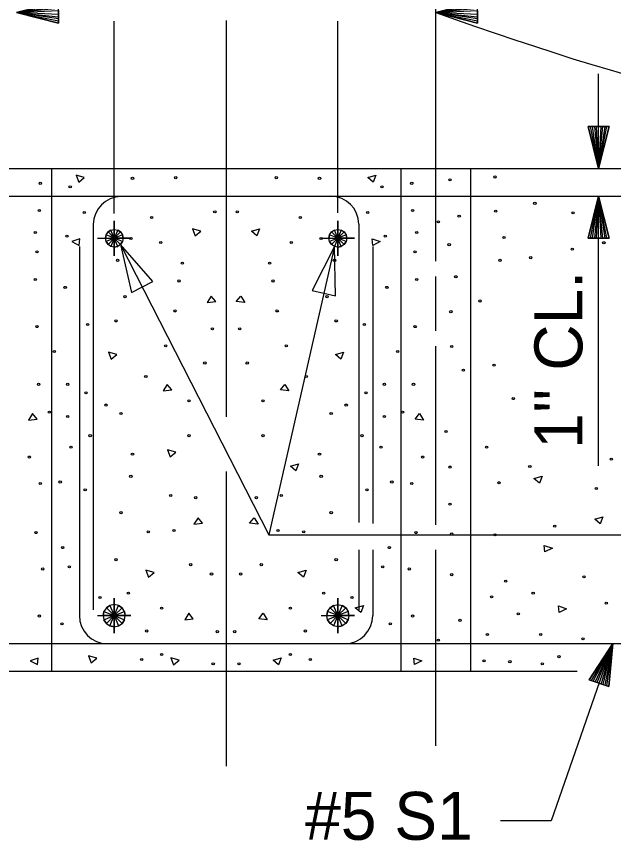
# Model space of a CAD drawing. Extents: x 0 to 38.2, y 0 to 28.1.
# Drawn here: x 20.719 to 22.5, y 2.718 to 5.175 of the extents above; entities that cross this region are included whole.
import ezdxf

# ---------------------------------------------------------------- set-up
doc = ezdxf.new("R2010")
doc.units = 0
for name, color, linetype in [('Arrowhead Terminators CELL', 7, 'Continuous'), ('Dimension Lines', 7, 'Continuous'), ('Mis Center Lines', 7, 'Continuous'), ('Rebar Lines', 7, 'Continuous'), ('Sup Concrete Girder Lines', 7, 'Continuous'), ('Text', 7, 'Continuous')]:
    doc.layers.add(name, color=color, linetype=linetype)

msp = doc.modelspace()

# ---------------------------------------------------------------- linework, layer by layer
at = {"layer": 'Arrowhead Terminators CELL'}
for points in [[(21.0298, 4.495), (21.0629, 4.3519), (21.1263, 4.3843)], [(21.6676, 4.4893), (21.6012, 4.3582), (21.6707, 4.3424)]]:
    msp.add_lwpolyline(points, close=True, dxfattribs=at)
at = {"layer": 'Dimension Lines'}
for p, q in [((21.0111, 4.5875), (21.0111, 5.1606)), ((21.6777, 4.5889), (21.6777, 5.1606)), ((22.4554, 4.7219), (22.4554, 5.0041)), ((22.4554, 3.8356), (22.4554, 4.6387))]:
    msp.add_line(p, q, dxfattribs=at)
for points in [[(20.8445, 5.1864), (20.8445, 5.1802), (20.7195, 5.1864), (20.8445, 5.1739), (20.8445, 5.1677), (20.7195, 5.1864), (20.8445, 5.1614), (20.8445, 5.1552), (20.7195, 5.1864), (20.8445, 5.2177), (20.8445, 5.2114), (20.7195, 5.1864), (20.8445, 5.2052), (20.8445, 5.1989), (20.7195, 5.1864), (20.8445, 5.1927), (20.8445, 5.1552), (20.8445, 5.2177), (20.7195, 5.1864), (20.8445, 5.1552)], [(22.0945, 5.1864), (22.0945, 5.1802), (21.9695, 5.1864), (22.0945, 5.1739), (22.0945, 5.1677), (21.9695, 5.1864), (22.0945, 5.1614), (22.0945, 5.1552), (21.9695, 5.1864), (22.0945, 5.2177), (22.0945, 5.2114), (21.9695, 5.1864), (22.0945, 5.2052), (22.0945, 5.1989), (21.9695, 5.1864), (22.0945, 5.1927), (22.0945, 5.1552), (22.0945, 5.2177), (21.9695, 5.1864), (22.0945, 5.1552)], [(22.4554, 4.8469), (22.4617, 4.8469), (22.4554, 4.7219), (22.4679, 4.8469), (22.4742, 4.8469), (22.4554, 4.7219), (22.4804, 4.8469), (22.4867, 4.8469), (22.4554, 4.7219), (22.4242, 4.8469), (22.4304, 4.8469), (22.4554, 4.7219), (22.4367, 4.8469), (22.4429, 4.8469), (22.4554, 4.7219), (22.4492, 4.8469), (22.4867, 4.8469), (22.4242, 4.8469), (22.4554, 4.7219), (22.4867, 4.8469)], [(22.4554, 4.5137), (22.4492, 4.5137), (22.4554, 4.6387), (22.4429, 4.5137), (22.4367, 4.5137), (22.4554, 4.6387), (22.4304, 4.5137), (22.4242, 4.5137), (22.4554, 4.6387), (22.4867, 4.5137), (22.4804, 4.5137), (22.4554, 4.6387), (22.4742, 4.5137), (22.4679, 4.5137), (22.4554, 4.6387), (22.4617, 4.5137), (22.4242, 4.5137), (22.4867, 4.5137), (22.4554, 4.6387), (22.4242, 4.5137)], [(20.9613, 4.5137), (21.0111, 4.5137), (21.0609, 4.5137), (21.0111, 4.5137), (21.0111, 4.5659), (21.0111, 4.5137), (21.0111, 4.4614), (21.0111, 4.5137)], [(21.6279, 4.5137), (21.6777, 4.5137), (21.7275, 4.5137), (21.6777, 4.5137), (21.6777, 4.5659), (21.6777, 4.5137), (21.6777, 4.4614), (21.6777, 4.5137)], [(21.0298, 4.495), (21.4719, 3.6293), (22.9764, 3.6293)], [(21.6676, 4.4893), (21.4719, 3.6293), (22.9764, 3.6293)], [(20.9611, 3.3887), (21.0109, 3.3887), (21.0607, 3.3887), (21.0109, 3.3887), (21.0109, 3.441), (21.0109, 3.3887), (21.0109, 3.3365), (21.0109, 3.3887)], [(21.628, 3.3887), (21.6778, 3.3887), (21.7276, 3.3887), (21.6778, 3.3887), (21.6778, 3.441), (21.6778, 3.3887), (21.6778, 3.3365), (21.6778, 3.3887)], [(22.4977, 3.3053), (22.3142, 2.7772), (22.1633, 2.7772)], [(22.4566, 3.1872), (22.4508, 3.1893), (22.4977, 3.3053), (22.4449, 3.1913), (22.4389, 3.1934), (22.4977, 3.3053), (22.433, 3.1954), (22.4272, 3.1975), (22.4977, 3.3053), (22.4862, 3.177), (22.4803, 3.179), (22.4977, 3.3053), (22.4743, 3.1811), (22.4685, 3.1831), (22.4977, 3.3053), (22.4626, 3.1852), (22.4272, 3.1975), (22.4862, 3.177), (22.4977, 3.3053), (22.4272, 3.1975)]]:
    msp.add_lwpolyline(points, dxfattribs=at)
msp.add_spline([(21.9695, 5.1864), (23.2116, 5.1864), (23.2116, 5.5744), (23.3951, 5.5744)], degree=3, dxfattribs=at)
at = {"layer": 'Mis Center Lines'}
for p, q in [((21.9694, 5.6537), (21.9694, 4.4449)), ((21.3444, 5.1629), (21.3444, 3.9809)), ((21.9694, 4.3994), (21.9694, 4.2372)), ((21.9694, 4.1918), (21.9694, 3.6597)), ((21.3444, 3.8187), (21.3444, 2.9401)), ((21.9694, 3.5851), (21.9694, 3.0009))]:
    msp.add_line(p, q, dxfattribs=at)
at = {"layer": 'Rebar Lines'}
for p, q in [((20.1152, 4.6387), (22.5736, 4.6387)), ((20.9484, 4.5544), (20.9484, 3.4058)), ((21.7403, 4.5554), (21.7403, 3.6662)), ((20.9069, 4.4889), (20.9069, 3.3886)), ((21.7819, 4.4889), (21.7819, 3.6629)), ((21.7403, 3.5851), (21.7403, 3.4058)), ((21.7819, 3.5851), (21.7819, 3.3886)), ((20.0736, 3.3053), (22.6152, 3.3053))]:
    msp.add_line(p, q, dxfattribs=at)
for points in [[(21.0111, 4.5401), (21.0212, 4.5381), (21.0298, 4.5324), (21.0355, 4.5238), (21.0375, 4.5137), (21.0355, 4.5036), (21.0298, 4.495), (21.0212, 4.4893), (21.0111, 4.4873), (21.001, 4.4893), (20.9924, 4.495), (20.9867, 4.5036), (20.9846, 4.5137), (20.9867, 4.5238), (20.9924, 4.5324), (21.0009, 4.5381), (21.0111, 4.5401), (21.0111, 4.5137), (21.0111, 4.4873), (21.0212, 4.4893), (21.0111, 4.5137), (21.0298, 4.495), (21.0355, 4.5036), (21.0111, 4.5137), (21.0375, 4.5137), (21.0355, 4.5238), (21.0111, 4.5137), (21.0298, 4.5324), (21.0212, 4.5381), (21.0111, 4.5137), (21.0009, 4.5381), (20.9924, 4.5324), (21.0111, 4.5137), (20.9867, 4.5238), (20.9846, 4.5137), (21.0111, 4.5137), (20.9867, 4.5036), (20.9924, 4.495), (21.0111, 4.5137), (21.001, 4.4893)], [(21.6777, 4.5401), (21.6878, 4.5381), (21.6964, 4.5324), (21.7021, 4.5238), (21.7041, 4.5137), (21.7021, 4.5036), (21.6964, 4.495), (21.6878, 4.4893), (21.6777, 4.4873), (21.6676, 4.4893), (21.659, 4.495), (21.6532, 4.5036), (21.6512, 4.5137), (21.6532, 4.5238), (21.659, 4.5324), (21.6675, 4.5381), (21.6777, 4.5401), (21.6777, 4.5137), (21.6777, 4.4873), (21.6878, 4.4893), (21.6777, 4.5137), (21.6964, 4.495), (21.7021, 4.5036), (21.6777, 4.5137), (21.7041, 4.5137), (21.7021, 4.5238), (21.6777, 4.5137), (21.6964, 4.5324), (21.6878, 4.5381), (21.6777, 4.5137), (21.6675, 4.5381), (21.659, 4.5324), (21.6777, 4.5137), (21.6532, 4.5238), (21.6512, 4.5137), (21.6777, 4.5137), (21.6532, 4.5036), (21.659, 4.495), (21.6777, 4.5137), (21.6676, 4.4893)], [(21.0109, 3.4218), (20.9983, 3.4193), (20.9876, 3.4121), (20.9804, 3.4014), (20.9779, 3.3887), (20.9804, 3.3761), (20.9876, 3.3654), (20.9983, 3.3583), (21.0109, 3.3557), (21.0236, 3.3583), (21.0343, 3.3654), (21.0415, 3.3761), (21.044, 3.3887), (21.0415, 3.4014), (21.0343, 3.4121), (21.0236, 3.4193), (21.0109, 3.4218), (21.0109, 3.3887), (21.0109, 3.3557), (20.9983, 3.3583), (21.0109, 3.3887), (20.9876, 3.3654), (20.9804, 3.3761), (21.0109, 3.3887), (20.9779, 3.3887), (20.9804, 3.4014), (21.0109, 3.3887), (20.9876, 3.4121), (20.9983, 3.4193), (21.0109, 3.3887), (21.0236, 3.4193), (21.0343, 3.4121), (21.0109, 3.3887), (21.0415, 3.4014), (21.044, 3.3887), (21.0109, 3.3887), (21.0415, 3.3761), (21.0343, 3.3654), (21.0109, 3.3887), (21.0236, 3.3583)], [(21.6778, 3.4218), (21.6905, 3.4193), (21.7012, 3.4121), (21.7083, 3.4014), (21.7108, 3.3887), (21.7083, 3.3761), (21.7012, 3.3654), (21.6905, 3.3583), (21.6778, 3.3557), (21.6652, 3.3583), (21.6544, 3.3654), (21.6473, 3.3761), (21.6447, 3.3887), (21.6473, 3.4014), (21.6544, 3.4121), (21.6651, 3.4193), (21.6778, 3.4218), (21.6778, 3.3887), (21.6778, 3.3557), (21.6905, 3.3583), (21.6778, 3.3887), (21.7012, 3.3654), (21.7083, 3.3761), (21.6778, 3.3887), (21.7108, 3.3887), (21.7083, 3.4014), (21.6778, 3.3887), (21.7012, 3.4121), (21.6905, 3.4193), (21.6778, 3.3887), (21.6651, 3.4193), (21.6544, 3.4121), (21.6778, 3.3887), (21.6473, 3.4014), (21.6447, 3.3887), (21.6778, 3.3887), (21.6473, 3.3761), (21.6544, 3.3654), (21.6778, 3.3887), (21.6652, 3.3583)]]:
    msp.add_lwpolyline(points, dxfattribs=at)
for centre, start, end in [((21.0317, 4.5544), 90, 180), ((21.0317, 4.5544), 90, 180), ((21.657, 4.5554), 0, 90), ((20.9902, 3.3886), 180, 270), ((21.6986, 3.3886), 270, 0)]:
    msp.add_arc(centre, 0.0833, start, end, dxfattribs=at)
at = {"layer": 'Sup Concrete Girder Lines'}
for p, q in [((20.8236, 4.7219), (20.8236, 3.222)), ((21.8652, 4.7219), (21.8652, 3.222)), ((22.0736, 4.7219), (22.0736, 3.222))]:
    msp.add_line(p, q, dxfattribs=at)
for points in [[(20.4205, 4.7219), (21.3443, 4.7219), (22.8131, 4.7219), (22.8131, 4.5077), (22.7818, 4.4808), (22.7819, 4.2756), (22.8444, 4.222), (22.8444, 3.2756), (22.7819, 3.222), (22.5268, 3.222)], [(20.9053, 4.6804), (20.9217, 4.6944), (20.8972, 4.7014), (20.9053, 4.6804)], [(21.7833, 4.6804), (21.767, 4.6944), (21.7915, 4.7014), (21.7833, 4.6804)], [(21.2524, 4.5211), (21.2688, 4.5351), (21.2443, 4.542), (21.2524, 4.5211)], [(21.4363, 4.5211), (21.4199, 4.5351), (21.4444, 4.542), (21.4363, 4.5211)], [(20.9064, 4.492), (20.9083, 4.5117), (20.8844, 4.5036), (20.9064, 4.492)], [(21.7823, 4.492), (21.7803, 4.5117), (21.8043, 4.5036), (21.7823, 4.492)], [(21.3137, 4.3251), (21.3004, 4.3413), (21.2882, 4.3219), (21.3137, 4.3251)], [(21.375, 4.3251), (21.3882, 4.3413), (21.4005, 4.3219), (21.375, 4.3251)], [(21.002, 4.1535), (21.0183, 4.1675), (20.9939, 4.1745), (21.002, 4.1535)], [(21.6867, 4.1535), (21.6703, 4.1675), (21.6948, 4.1745), (21.6867, 4.1535)], [(21.1823, 4.0617), (21.1691, 4.0779), (21.1568, 4.0585), (21.1823, 4.0617)], [(21.5063, 4.0617), (21.5196, 4.0779), (21.5318, 4.0585), (21.5063, 4.0617)], [(20.7807, 3.9746), (20.7675, 3.9908), (20.7552, 3.9714), (20.7807, 3.9746)], [(21.9079, 3.9746), (21.9212, 3.9908), (21.9334, 3.9714), (21.9079, 3.9746)], [(21.178, 3.8624), (21.1944, 3.8764), (21.1699, 3.8834), (21.178, 3.8624)], [(21.5528, 3.8199), (21.5364, 3.8339), (21.5609, 3.8409), (21.5528, 3.8199)], [(22.2791, 3.7838), (22.2627, 3.7978), (22.2872, 3.8048), (22.2791, 3.7838)], [(21.2741, 3.6644), (21.2608, 3.6806), (21.2485, 3.6612), (21.2741, 3.6644)], [(21.4146, 3.6644), (21.4279, 3.6806), (21.4401, 3.6612), (21.4146, 3.6644)], [(22.4601, 3.6627), (22.4437, 3.6767), (22.4682, 3.6836), (22.4601, 3.6627)], [(22.2954, 3.5785), (22.2934, 3.5982), (22.3174, 3.59), (22.2954, 3.5785)], [(21.1135, 3.5033), (21.1299, 3.5173), (21.1054, 3.5243), (21.1135, 3.5033)], [(21.5751, 3.5033), (21.5588, 3.5173), (21.5832, 3.5243), (21.5751, 3.5033)], [(21.7462, 3.398), (21.7298, 3.412), (21.7543, 3.419), (21.7462, 3.398)], [(22.3376, 3.3979), (22.3356, 3.4175), (22.3595, 3.4094), (22.3376, 3.3979)], [(21.2468, 3.3796), (21.2335, 3.3959), (21.2213, 3.3764), (21.2468, 3.3796)], [(21.4419, 3.3796), (21.4552, 3.3959), (21.4674, 3.3764), (21.4419, 3.3796)], [(20.9425, 3.2484), (20.9589, 3.2624), (20.9344, 3.2693), (20.9425, 3.2484)], [(20.7824, 3.2427), (20.7844, 3.2624), (20.7604, 3.2543), (20.7824, 3.2427)], [(21.1879, 3.242), (21.2043, 3.256), (21.1798, 3.263), (21.1879, 3.242)], [(21.5007, 3.242), (21.4844, 3.256), (21.5089, 3.263), (21.5007, 3.242)], [(21.9063, 3.2427), (21.9043, 3.2624), (21.9282, 3.2543), (21.9063, 3.2427)], [(22.391, 3.222), (20.3575, 3.222)]]:
    msp.add_lwpolyline(points, dxfattribs=at)
for centre, major_axis in [((21.0655, 4.6921), (0.00364, 0)), ((21.1944, 4.6942), (0.00364, 0)), ((21.4942, 4.6942), (-0.00364, 0)), ((21.6231, 4.6921), (-0.00364, 0)), ((22.1462, 4.6963), (-0.00364, 0)), ((20.7903, 4.6773), (0.00364, 0)), ((20.8796, 4.6666), (0.00364, 0)), ((21.8091, 4.6666), (-0.00364, 0)), ((21.8983, 4.6773), (-0.00364, 0)), ((22.0123, 4.6878), (-0.00364, 0)), ((22.2652, 4.6178), (-0.00364, 0)), ((20.7879, 4.5965), (0.00364, 0)), ((21.3109, 4.5923), (0.00364, 0)), ((21.3777, 4.5923), (-0.00364, 0)), ((21.9008, 4.5965), (-0.00364, 0)), ((22.1487, 4.5944), (-0.00364, 0)), ((20.9217, 4.5901), (0.00364, 0)), ((21.1225, 4.5753), (0.00364, 0)), ((21.5662, 4.5753), (-0.00364, 0)), ((21.7669, 4.5901), (-0.00364, 0)), ((22.0396, 4.5795), (-0.00364, 0)), ((22.3792, 4.5896), (-0.00364, 0)), ((21.9777, 4.5625), (-0.00364, 0)), ((20.7755, 4.5306), (0.00364, 0)), ((20.8697, 4.52), (0.00364, 0)), ((21.819, 4.52), (-0.00364, 0)), ((21.9132, 4.5306), (-0.00364, 0)), ((21.0605, 4.5131), (0.00364, 0)), ((21.1498, 4.5009), (0.00364, 0)), ((21.5389, 4.5009), (-0.00364, 0)), ((21.6281, 4.5131), (-0.00364, 0)), ((22.0098, 4.4945), (-0.00364, 0)), ((22.1735, 4.5158), (-0.00364, 0)), ((22.4709, 4.5003), (-0.00364, 0)), ((20.7804, 4.4733), (0.00364, 0)), ((21.9082, 4.4733), (-0.00364, 0)), ((22.3768, 4.4812), (-0.00364, 0)), ((21.0209, 4.4478), (0.00364, 0)), ((21.6678, 4.4478), (-0.00364, 0)), ((22.1611, 4.4478), (-0.00364, 0)), ((22.2528, 4.4557), (-0.00364, 0)), ((21.2142, 4.4393), (0.00364, 0)), ((21.4744, 4.4393), (-0.00364, 0)), ((22.0297, 4.3989), (-0.00364, 0)), ((20.7755, 4.3904), (0.00364, 0)), ((21.2043, 4.3862), (0.00364, 0)), ((21.4843, 4.3862), (-0.00364, 0)), ((21.9132, 4.3904), (-0.00364, 0)), ((20.8647, 4.3671), (0.00364, 0)), ((21.824, 4.3671), (-0.00364, 0)), ((21.0432, 4.3394), (0.00364, 0)), ((21.6455, 4.3394), (-0.00364, 0)), ((22.1016, 4.3267), (-0.00364, 0)), ((21.1919, 4.2969), (0.00364, 0)), ((21.4967, 4.2969), (-0.00364, 0)), ((22.0148, 4.2948), (-0.00364, 0)), ((20.7804, 4.2502), (0.00364, 0)), ((20.9316, 4.2566), (0.00364, 0)), ((21.0159, 4.2671), (0.00364, 0)), ((21.6727, 4.2671), (-0.00364, 0)), ((21.757, 4.2566), (-0.00364, 0)), ((21.9082, 4.2502), (-0.00364, 0)), ((21.3035, 4.2438), (0.00364, 0)), ((21.3852, 4.2438), (-0.00364, 0)), ((20.8325, 4.1758), (0.00364, 0)), ((21.1646, 4.1928), (0.00364, 0)), ((21.524, 4.1928), (-0.00364, 0)), ((21.8562, 4.1758), (-0.00364, 0)), ((22.0173, 4.1907), (-0.00364, 0)), ((21.2812, 4.1418), (0.00364, 0)), ((21.4075, 4.1418), (-0.00364, 0)), ((22.1438, 4.1354), (-0.00364, 0)), ((21.1052, 4.1014), (0.00364, 0)), ((21.5835, 4.1014), (-0.00364, 0)), ((22.052, 4.1205), (-0.00364, 0)), ((20.7854, 4.0781), (0.00364, 0)), ((20.8721, 4.0781), (0.00364, 0)), ((21.8165, 4.0781), (-0.00364, 0)), ((21.9033, 4.0781), (-0.00364, 0)), ((20.9267, 4.0526), (0.00364, 0)), ((21.762, 4.0526), (-0.00364, 0)), ((21.2341, 4.0292), (0.00364, 0)), ((21.4546, 4.0292), (-0.00364, 0)), ((22.2008, 4.0356), (-0.00364, 0)), ((20.9862, 4.0164), (0.00364, 0)), ((21.7025, 4.0164), (-0.00364, 0)), ((20.8176, 3.9952), (0.00364, 0)), ((20.8721, 3.9825), (0.00364, 0)), ((21.0308, 3.991), (0.00364, 0)), ((21.6579, 3.991), (-0.00364, 0)), ((21.8165, 3.9825), (-0.00364, 0)), ((21.871, 3.9952), (-0.00364, 0)), ((22, 3.9378), (-0.00364, 0)), ((20.9391, 3.9251), (0.00364, 0)), ((21.2341, 3.9251), (0.00364, 0)), ((21.4546, 3.9251), (-0.00364, 0)), ((21.7496, 3.9251), (-0.00364, 0)), ((20.8821, 3.8911), (0.00364, 0)), ((21.8066, 3.8911), (-0.00364, 0)), ((22.1214, 3.8911), (-0.00364, 0)), ((20.7581, 3.8614), (0.00364, 0)), ((21.0655, 3.8698), (0.00364, 0)), ((21.6231, 3.8698), (-0.00364, 0)), ((21.9305, 3.8614), (-0.00364, 0)), ((22.4933, 3.855), (-0.00364, 0)), ((22.0123, 3.8316), (-0.00364, 0)), ((22.2503, 3.8332), (-0.00364, 0)), ((20.7903, 3.7827), (0.00364, 0)), ((20.8498, 3.787), (0.00364, 0)), ((21.0605, 3.804), (0.00364, 0)), ((21.6281, 3.804), (-0.00364, 0)), ((21.8388, 3.787), (-0.00364, 0)), ((21.8983, 3.7827), (-0.00364, 0)), ((22.1586, 3.7849), (-0.00364, 0)), ((20.9242, 3.7636), (0.00364, 0)), ((21.7644, 3.7636), (-0.00364, 0)), ((22.4486, 3.7679), (-0.00364, 0)), ((21.1795, 3.7466), (0.00364, 0)), ((21.2539, 3.7403), (0.00364, 0)), ((21.4347, 3.7403), (-0.00364, 0)), ((21.5091, 3.7466), (-0.00364, 0)), ((22.0123, 3.7211), (-0.00364, 0)), ((21.0308, 3.6956), (0.00364, 0)), ((21.6579, 3.6956), (-0.00364, 0)), ((20.7779, 3.6362), (0.00364, 0)), ((21.1126, 3.6383), (0.00364, 0)), ((21.1894, 3.6425), (0.00364, 0)), ((21.4992, 3.6425), (-0.00364, 0)), ((21.576, 3.6383), (-0.00364, 0)), ((21.9107, 3.6362), (-0.00364, 0)), ((22.3247, 3.6553), (-0.00364, 0)), ((22.0173, 3.6319), (-0.00364, 0)), ((22.1462, 3.6297), (-0.00364, 0)), ((20.8573, 3.5915), (0.00364, 0)), ((21.8314, 3.5915), (-0.00364, 0)), ((20.8771, 3.5341), (0.00364, 0)), ((21.0159, 3.5554), (0.00364, 0)), ((21.239, 3.5405), (0.00364, 0)), ((21.4496, 3.5405), (-0.00364, 0)), ((21.6727, 3.5554), (-0.00364, 0)), ((21.8116, 3.5341), (-0.00364, 0)), ((20.7978, 3.5278), (0.00364, 0)), ((21.301, 3.5129), (0.00364, 0)), ((21.3877, 3.5129), (-0.00364, 0)), ((21.8909, 3.5278), (-0.00364, 0)), ((22.0173, 3.5108), (-0.00364, 0)), ((22.1784, 3.4917), (-0.00364, 0)), ((22.4115, 3.5044), (-0.00364, 0)), ((20.9688, 3.4428), (0.00364, 0)), ((21.0531, 3.4555), (0.00364, 0)), ((21.6355, 3.4555), (-0.00364, 0)), ((21.7198, 3.4428), (-0.00364, 0)), ((22.1363, 3.4449), (-0.00364, 0)), ((22.2603, 3.4555), (-0.00364, 0)), ((22.4784, 3.4258), (-0.00364, 0)), ((20.7879, 3.3875), (0.00364, 0)), ((21.1522, 3.4109), (0.00364, 0)), ((21.5364, 3.4109), (-0.00364, 0)), ((21.9008, 3.3875), (-0.00364, 0)), ((22.2156, 3.3939), (-0.00364, 0)), ((20.8548, 3.3642), (0.00364, 0)), ((21.8339, 3.3642), (-0.00364, 0)), ((22.0421, 3.3748), (-0.00364, 0)), ((21.1077, 3.343), (0.00364, 0)), ((21.3183, 3.3408), (0.00364, 0)), ((21.3703, 3.3408), (-0.00364, 0)), ((21.581, 3.343), (-0.00364, 0)), ((21.9777, 3.3153), (-0.00364, 0)), ((22.1239, 3.3323), (-0.00364, 0)), ((22.2826, 3.3323), (-0.00364, 0)), ((22.409, 3.3195), (-0.00364, 0)), ((21.1522, 3.2728), (0.00364, 0)), ((21.5364, 3.2728), (-0.00364, 0)), ((22.3371, 3.2664), (-0.00364, 0)), ((21.0928, 3.258), (0.00364, 0)), ((21.3059, 3.2452), (0.00364, 0)), ((21.3827, 3.2452), (-0.00364, 0)), ((21.5959, 3.258), (-0.00364, 0)), ((22.114, 3.2537), (-0.00364, 0)), ((22.1908, 3.2516), (-0.00364, 0)), ((22.2875, 3.2452), (-0.00364, 0))]:
    msp.add_ellipse(centre, major_axis=major_axis, ratio=0.8571, dxfattribs=at)

# ---------------------------------------------------------------- texts
at = {"layer": 'Text'}
msp.add_text("1'' CL.", height=0.14302, rotation=90, dxfattribs=at).set_placement((22.407, 3.8862))
msp.add_text('#5 S1', height=0.14302, dxfattribs=at).set_placement((21.5803, 2.7204))

doc.saveas('drawing.dxf')
